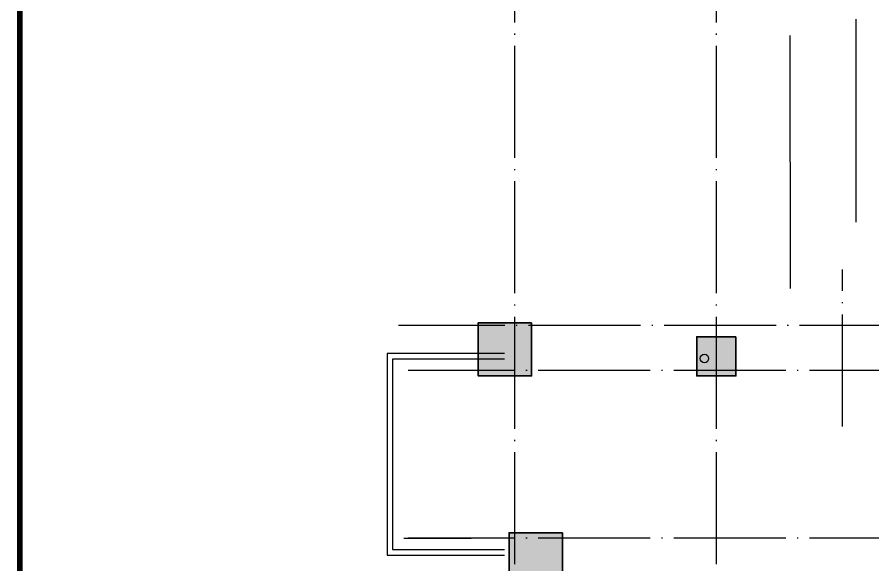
# Model space of a CAD drawing. Extents: x 39238 to 748440, y -374049 to 522939.
# Drawn here: x 99588 to 114866, y 233971 to 243758 of the extents above; entities that cross this region are included whole.
import ezdxf

# ---------------------------------------------------------------- set-up
doc = ezdxf.new("R2010")
doc.units = 0
doc.header["$LTSCALE"] = 1000
doc.header["$MEASUREMENT"] = 0
doc.linetypes.add('DOTE', pattern=[2.42, 2, -0.2, 0.02, -0.2])
for name, color, linetype in [('DOTE', 1, 'DOTE'), ('GROUND', 2, 'Continuous'), ('PUB_TITLE', 7, 'Continuous')]:
    doc.layers.add(name, color=color, linetype=linetype)
doc.layers.add('砼柱', color=2, linetype='Continuous', lineweight=35)

# ---------------------------------------------------------------- blocks, each defined once
blk = doc.blocks.new('fgtr')
h = blk.add_hatch(color=256)
h.paths.add_polyline_path([(537270, -370335), (536270, -370335), (536270, -371335), (537270, -371335)])
h.paths.add_polyline_path([(537220, -363885), (536270, -363885), (536270, -364835), (537220, -364835)])
h.paths.add_polyline_path([(536670, -360135), (535720, -360135), (535720, -361085), (536670, -361085)])
h.paths.add_polyline_path([(536670, -353635), (535670, -353635), (535670, -354635), (536670, -354635)])
h.paths.add_polyline_path([(533320, -370335), (532620, -370335), (532620, -371035), (533320, -371035)])
h.paths.add_polyline_path([(533320, -363885), (532620, -363885), (532620, -364585), (533320, -364585)])
h.paths.add_polyline_path([(537220, -322935), (536270, -322935), (536270, -323885), (537220, -323885)])
h.paths.add_polyline_path([(536670, -326685), (535720, -326685), (535720, -327635), (536670, -327635)])
h.paths.add_polyline_path([(536670, -333135), (535670, -333135), (535670, -334135), (536670, -334135)])
h.paths.add_polyline_path([(533320, -323185), (532620, -323185), (532620, -323885), (533320, -323885)])
h.paths.add_polyline_path([(508570, -351510), (507970, -351510), (507970, -352110), (508570, -352110)])
h.paths.add_polyline_path([(508570, -348210), (507970, -348210), (507970, -348810), (508570, -348810)])
h.paths.add_polyline_path([(508570, -342985), (507970, -342985), (507970, -343585), (508570, -343585)])
h.paths.add_polyline_path([(508570, -335735), (507970, -335735), (507970, -336335), (508570, -336335)])
h.paths.add_polyline_path([(514370, -351510), (513720, -351510), (513720, -352160), (514370, -352160)])
h.paths.add_polyline_path([(502820, -351510), (502170, -351510), (502170, -352160), (502820, -352160)])
h.paths.add_polyline_path([(514320, -348210), (513720, -348210), (513720, -348810), (514320, -348810)])
h.paths.add_polyline_path([(502820, -348210), (502220, -348210), (502220, -348810), (502820, -348810)])
h.paths.add_polyline_path([(502820, -342985), (502220, -342985), (502220, -343585), (502820, -343585)])
h.paths.add_polyline_path([(514320, -342985), (513720, -342985), (513720, -343585), (514320, -343585)])
h.paths.add_polyline_path([(514370, -335685), (513720, -335685), (513720, -336335), (514370, -336335)])
h.paths.add_polyline_path([(502820, -335685), (502170, -335685), (502170, -336335), (502820, -336335)])
h.paths.add_polyline_path([(502920, -370335), (502220, -370335), (502220, -371035), (502920, -371035)])
h.paths.add_polyline_path([(502920, -363885), (502220, -363885), (502220, -364585), (502920, -364585)])
h.paths.add_polyline_path([(499270, -370335), (498270, -370335), (498270, -371335), (499270, -371335)])
h.paths.add_polyline_path([(499245, -363885), (498245, -363885), (498245, -364885), (499245, -364885)])
h.paths.add_polyline_path([(499595, -360135), (498645, -360135), (498645, -361085), (499595, -361085)])
h.paths.add_polyline_path([(499870, -353635), (498870, -353635), (498870, -354635), (499870, -354635)])
h.paths.add_polyline_path([(506845, -370335), (505895, -370335), (505895, -371285), (506845, -371285)])
h.paths.add_polyline_path([(506845, -363885), (505895, -363885), (505895, -364835), (506845, -364835)])
h.paths.add_polyline_path([(506845, -360135), (505895, -360135), (505895, -361085), (506845, -361085)])
h.paths.add_polyline_path([(506845, -353685), (505895, -353685), (505895, -354635), (506845, -354635)])
h.paths.add_polyline_path([(529645, -370335), (528695, -370335), (528695, -371285), (529645, -371285)])
h.paths.add_polyline_path([(529645, -363885), (528695, -363885), (528695, -364835), (529645, -364835)])
h.paths.add_polyline_path([(529645, -360135), (528695, -360135), (528695, -361085), (529645, -361085)])
h.paths.add_polyline_path([(529645, -353685), (528695, -353685), (528695, -354635), (529645, -354635)])
h.paths.add_polyline_path([(522045, -370335), (521095, -370335), (521095, -371285), (522045, -371285)])
h.paths.add_polyline_path([(522045, -363885), (521095, -363885), (521095, -364835), (522045, -364835)])
h.paths.add_polyline_path([(522045, -360135), (521095, -360135), (521095, -361085), (522045, -361085)])
h.paths.add_polyline_path([(522045, -353685), (521095, -353685), (521095, -354635), (522045, -354635)])
h.paths.add_polyline_path([(514445, -370335), (513495, -370335), (513495, -371285), (514445, -371285)])
h.paths.add_polyline_path([(514445, -363885), (513495, -363885), (513495, -364835), (514445, -364835)])
h.paths.add_polyline_path([(514445, -360135), (513495, -360135), (513495, -361085), (514445, -361085)])
h.paths.add_polyline_path([(514445, -353685), (513495, -353685), (513495, -354635), (514445, -354635)])
h.paths.add_polyline_path([(529645, -322935), (528695, -322935), (528695, -323885), (529645, -323885)])
h.paths.add_polyline_path([(529645, -326685), (528695, -326685), (528695, -327635), (529645, -327635)])
h.paths.add_polyline_path([(529645, -333135), (528695, -333135), (528695, -334085), (529645, -334085)])
h.paths.add_polyline_path([(522045, -322935), (521095, -322935), (521095, -323885), (522045, -323885)])
h.paths.add_polyline_path([(522045, -326685), (521095, -326685), (521095, -327635), (522045, -327635)])
h.paths.add_polyline_path([(522045, -333135), (521095, -333135), (521095, -334085), (522045, -334085)])
h.paths.add_polyline_path([(514445, -322935), (513495, -322935), (513495, -323885), (514445, -323885)])
h.paths.add_polyline_path([(514445, -326685), (513495, -326685), (513495, -327635), (514445, -327635)])
h.paths.add_polyline_path([(514445, -333135), (513495, -333135), (513495, -334085), (514445, -334085)])
h.paths.add_polyline_path([(506845, -322935), (505895, -322935), (505895, -323885), (506845, -323885)])
h.paths.add_polyline_path([(506845, -326685), (505895, -326685), (505895, -327635), (506845, -327635)])
h.paths.add_polyline_path([(506845, -333135), (505895, -333135), (505895, -334085), (506845, -334085)])
h.paths.add_polyline_path([(502920, -323185), (502220, -323185), (502220, -323885), (502920, -323885)])
h.paths.add_polyline_path([(499270, -322935), (498320, -322935), (498320, -323885), (499270, -323885)])
h.paths.add_polyline_path([(499820, -326685), (498870, -326685), (498870, -327635), (499820, -327635)])
h.paths.add_polyline_path([(499870, -333135), (498870, -333135), (498870, -334135), (499870, -334135)])
at = {"layer": '砼柱'}
for points in [[(499270, -322935), (498320, -322935), (498320, -323885), (499270, -323885)], [(502920, -323185), (502220, -323185), (502220, -323885), (502920, -323885)], [(499820, -326685), (498870, -326685), (498870, -327635), (499820, -327635)]]:
    blk.add_lwpolyline(points, close=True, dxfattribs=at)

msp = doc.modelspace()

# ---------------------------------------------------------------- linework, layer by layer
for p, q in [((114560, 243720), (114560, 240095)), ((113385, 243432), (113390, 238907))]:
    msp.add_line(p, q)
at = {"color": 2}
for points in [[(108292, 237746), (106192, 237746), (106192, 234146), (108292, 234146)], [(108292, 237646), (106292, 237646), (106292, 234246), (108292, 234246)]]:
    msp.add_lwpolyline(points, dxfattribs=at)
at = {"color": 5}
msp.add_circle((111858, 237659), 75, dxfattribs=at)
at = {"layer": 'DOTE'}
for p, q in [((108472, 226724), (108472, 245166)), ((108472, 226724), (108472, 245166)), ((112072, 226724), (112072, 245166)), ((114322, 236446), (114322, 239246)), ((147017, 238246), (106397, 238246)), ((147192, 237446), (106572, 237446)), ((147192, 234446), (106572, 234446))]:
    msp.add_line(p, q, dxfattribs=at)
at = {"layer": 'GROUND'}
msp.add_line((106492, 234446), (107692, 234446), dxfattribs=at)
at = {"layer": 'PUB_TITLE', "color": 4, "const_width": 100}
msp.add_lwpolyline([(99638, 170856), (157038, 170856), (157038, 251456), (99638, 251456)], close=True, dxfattribs=at)

# ---------------------------------------------------------------- block references
msp.add_blockref('fgtr', (-390498, 561231))

doc.saveas('drawing.dxf')
